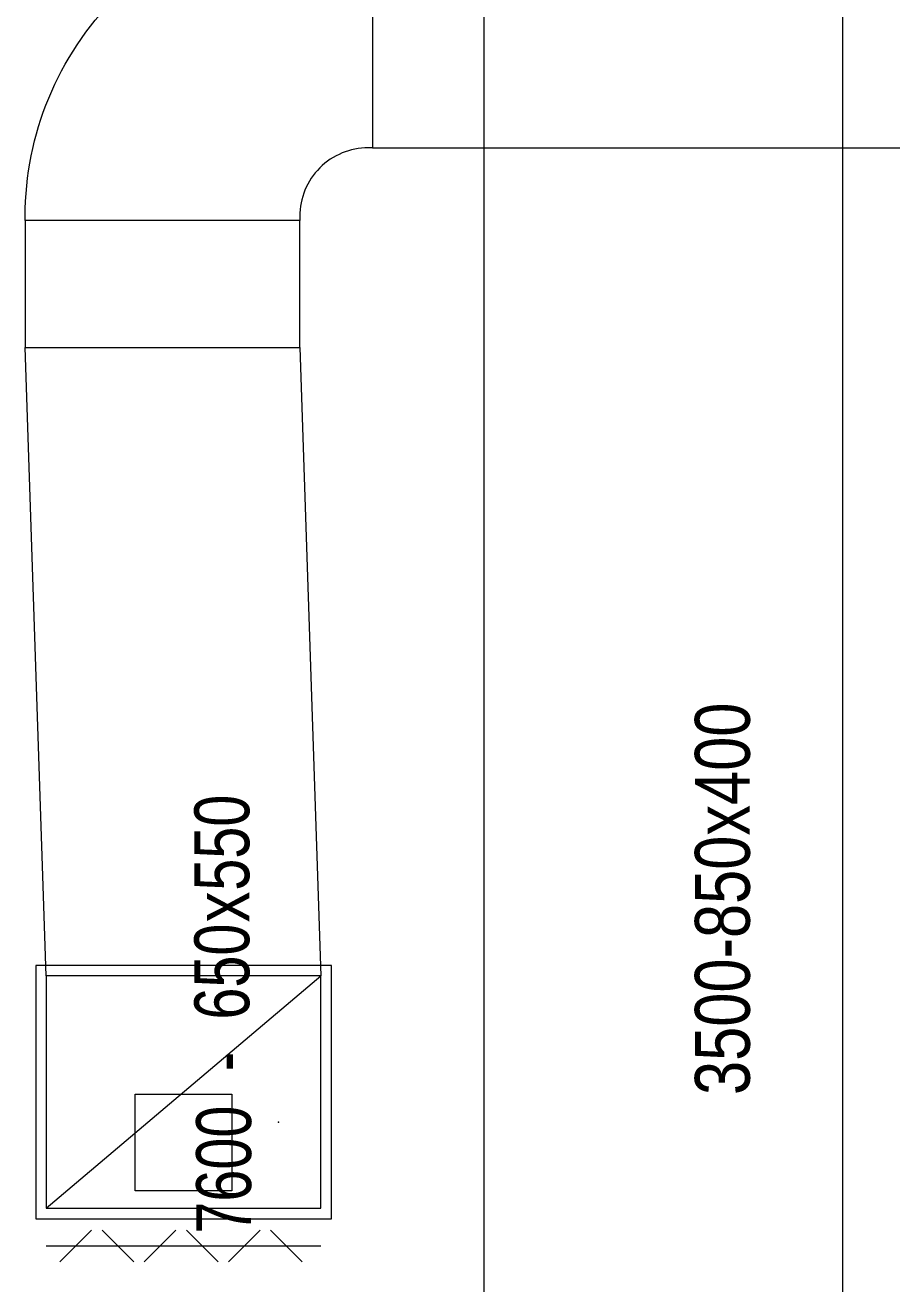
# Model space of a CAD drawing. Extents: x -1073 to 35213, y -1180 to 6950.
# Drawn here: x 24686.4 to 24891.5, y 497.1 to 795.1 of the extents above; entities that cross this region are included whole.
import ezdxf
from ezdxf.enums import TextEntityAlignment as Align

# ---------------------------------------------------------------- set-up
doc = ezdxf.new("R2010")
doc.units = 0
doc.header["$LTSCALE"] = 25
doc.layers.get('0').update_dxf_attribs({"color": 9, "lineweight": 9})
doc.layers.add('06D', color=9, linetype='Continuous', lineweight=9)
doc.styles.add('DEBI-BLOCK', font='arial.ttf', dxfattribs={"width": 0.8})
doc.styles.add('Y200-ARIAL', font='arial.ttf', dxfattribs={"width": 0.8})

# ---------------------------------------------------------------- blocks, each defined once
blk = doc.blocks.new('DEBI001')
at = {"extrusion": (-1, 0, 2e-16)}
blk.add_point((0, 0), dxfattribs=at)
at = {"style": 'DEBI-BLOCK', "width": 0.75, "flags": 8}
for tag, p in [('DEBI', (0.3, 0.2)), ('-', (1.277, 0.2))]:
    blk.add_attdef(tag, text='', height=1, dxfattribs=at).set_placement(p, align=Align.BOTTOM_RIGHT)
blk.add_attdef('KESITX', text='', height=1, dxfattribs=at).set_placement((3.614, 1.533), align=Align.TOP_RIGHT)
at = {"style": 'DEBI-BLOCK', "width": 0.8, "flags": 8}
blk.add_attdef('X', text='', height=1, dxfattribs=at).set_placement((3.918, 1.533), align=Align.TOP_CENTER)
at = {"style": 'DEBI-BLOCK', "width": 0.75, "flags": 8}
blk.add_attdef('KESITY', text='', height=1, dxfattribs=at).set_placement((4.213, 1.533), align=Align.TOP_LEFT)
at = {"style": 'DEBI-BLOCK', "width": 0.75, "flags": 9}
blk.add_attdef('ID', text='', height=0.3, dxfattribs=at).set_placement((0, 0), align=Align.MIDDLE)
blk = doc.blocks.new('p-2.mekanik_cihaz')
blk.add_line((3295.54, -3337.5), (3360.54, -3282.5))
at = {"ltscale": 10}
for p, q in [((3298.78, -3350.21), (3306.28, -3342.71)), ((3308.76, -3342.71), (3316.26, -3350.21)), ((3326.23, -3342.71), (3318.73, -3350.21)), ((3336.21, -3350.21), (3328.71, -3342.71)), ((3346.18, -3342.71), (3338.68, -3350.21)), ((3356.15, -3350.21), (3348.65, -3342.71)), ((3360.54, -3346.46), (3295.54, -3346.46))]:
    blk.add_line(p, q, dxfattribs=at)
blk.add_lwpolyline([(3399.1, -2592.86), (3399.1, -3568.63), (3484.1, -3568.63), (3484.1, -2592.86)], close=True, dxfattribs=at)
for points in [[(3516.5, -2986.45), (3372.79, -2986.45), (3372.79, -3086.45), (3516.5, -3086.45)], [(3355.54, -3133.7), (3355.54, -3103.7), (3290.54, -3103.7), (3290.54, -3133.7)], [(3355.54, -3133.7), (3360.54, -3282.5), (3295.54, -3282.5), (3290.54, -3133.7)], [(3293.04, -3340), (3363.04, -3340), (3363.04, -3280), (3293.04, -3280)], [(3295.54, -3337.5), (3360.54, -3337.5), (3360.54, -3282.5), (3295.54, -3282.5)], [(3316.6, -3333.36), (3316.6, -3310.47), (3339.49, -3310.47), (3339.49, -3333.36)]]:
    blk.add_lwpolyline(points, close=True)
blk.add_lwpolyline([(3372.79, -3086.45), (3371.79, -3086.45, 0.414214), (3355.54, -3102.7), (3355.54, -3103.7), (3290.54, -3103.7), (3290.54, -3102.7, -0.414214), (3363.79, -3029.45), (3372.79, -3029.45)], format="xyb", close=True)
ref = blk.add_blockref('DEBI001', (3350.52, -3317.11), dxfattribs=dict(xscale=13, yscale=13, zscale=13, rotation=90))
ref.add_attrib('-', '-', dxfattribs={"height": 13, "rotation": 90, "style": 'DEBI-BLOCK', "width": 0.75, "flags": 8}).set_placement((3347.92, -3300.5), align=Align.BOTTOM_RIGHT)
ref.add_attrib('KESITY', '550', dxfattribs={"height": 13, "rotation": 90, "style": 'DEBI-BLOCK', "width": 0.75, "flags": 8}).set_placement((3330.59, -3262.33), align=Align.TOP_LEFT)
ref.add_attrib('X', 'x', dxfattribs={"height": 13, "rotation": 90, "style": 'DEBI-BLOCK', "width": 0.8, "flags": 8}).set_placement((3330.59, -3266.17), align=Align.TOP_CENTER)
ref.add_attrib('DEBI', '7600', dxfattribs={"height": 13, "rotation": 90, "style": 'DEBI-BLOCK', "width": 0.75, "flags": 8}).set_placement((3347.92, -3313.21), align=Align.BOTTOM_RIGHT)
ref.add_attrib('KESITX', '650', dxfattribs={"height": 13, "rotation": 90, "style": 'DEBI-BLOCK', "width": 0.75, "flags": 8}).set_placement((3330.59, -3270.12), align=Align.TOP_RIGHT)
at = {"style": 'Y200-ARIAL', "width": 0.8}
blk.add_text('3500-850x400', height=13, rotation=90, dxfattribs=at).set_placement((3462.08, -3310.69))

msp = doc.modelspace()

# ---------------------------------------------------------------- block references
at = {"layer": '06D'}
msp.add_blockref('p-2.mekanik_cihaz', (21395.84, 3852.5), dxfattribs=at)

doc.saveas('drawing.dxf')
